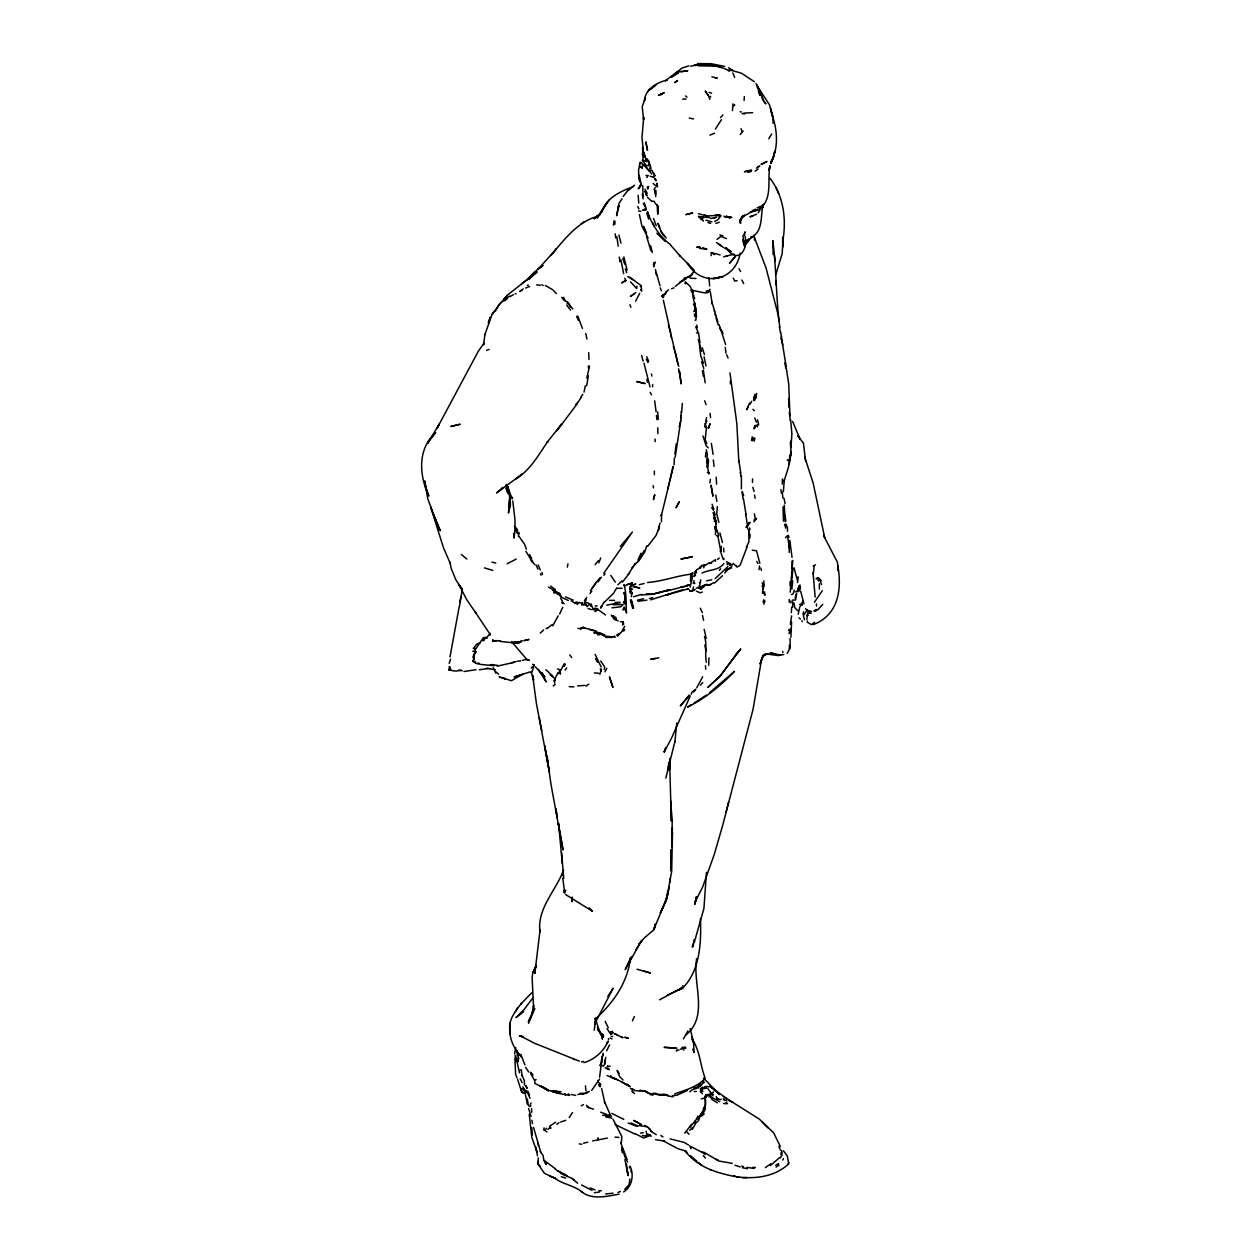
<?xml version="1.0" encoding="UTF-8"?>
<svg xmlns="http://www.w3.org/2000/svg" width="1260" height="1260" viewBox="0 0 1260 1260"><rect width="100%" height="100%" fill="white"/><g stroke="black" fill="none" stroke-linecap="round" stroke-linejoin="round"><path stroke-width="1.5" d="M656.082 411.799L654.68 400.837M790.083 638.505L790.24 647.971L787.138 653.42M704.844 423.486L706.451 427.597L705.159 439.677L706.75 443.551M789.264 602.327L789.264 599.366M611.998 1118.234L606.233 1116.895L606.249 1115.368L602.626 1115.273M662.933 295.486L661.516 296.336L665.831 293.155L662.933 295.486L662.917 297.722L663.957 296.1M672.367 827.71L671.848 847.46L672.21 821.016L670.603 800.809M681.282 411.233L680.857 419.092L680.935 416.02M693.268 583.522L694.055 580.639M769.876 165.785C767.482 178.605 771.703 194.371 763.591 204.955M517.214 1055.612L517.23 1050.997M669.8 878.992L669.721 882.929M461.585 670.367L455.474 671.076L449.253 670.131L449.269 666.556M631.307 596.831L632.268 592.342L631.276 593.87L630.472 586.262L632.536 582.719L626.803 584.735L631.307 583.663M790.965 446.969L791.91 434.038L790.681 420.037M514.899 530.539L515.025 520.096L512.773 500.96M568.26 1093.79L569.851 1095.412L557.66 1093.255L549.013 1090.341L540.509 1085.726M595.46 1020.049L595.476 1018.143L595.24 1022.285M669.564 762.41L669.454 769.939L669.958 758.236M624.85 604.138L625.401 598.563M655.578 190.197L655.499 194.528L654.916 190.622M782.287 484.092L782.381 479.005M531.736 992.786L520.758 1004.11L521.483 1003.259C515.387 1011.197 507.433 1020.82 510.095 1031.657L510.048 1028.412C509.008 1038.319 513.828 1048.162 520.159 1055.47M608.533 1039.642L608.564 1038.539M509.922 1033.909L510.048 1028.412M732.47 110.581L732.989 103.997L734.848 105.084L733.084 106.139M621.369 1142.851L621.778 1136.41L613.132 1119.431M652.585 386.836L652.664 384.489M787.405 531.279L787.516 527.704L785.894 524.018M674.116 464.861L674.352 458.089M790.209 592.168L792.776 560.432M708.687 665.233L708.955 657.925M720.988 549.313L720.893 551.88L718.011 536.744M789.264 648.947L789.39 645.277M656.791 186.779L656.917 183.283L657.594 186.653M743.116 499.149L742.108 492.172M629.48 1167.973L629.543 1166.587M783.358 491.636L784.287 479.792M509.182 506.41L508.505 513.009L509.292 503.764M779.011 321.316C776.097 294.383 776.192 267.404 772.821 240.55L773.136 254.425M494.109 665.752L480.895 664.445L475.603 663.248L472.862 661.264L474.374 658.76L473.366 657.815L473.697 654.759L475.414 651.625M534.965 967.365L534.823 973.492L540.115 929.455L539.973 932.069C536.823 908.554 555.865 890.773 563.598 870.156M642.175 160.178L646.396 165.721L648.616 165.532L648.821 161.422L647.073 158.76M676.809 723.004L674.951 741.352L665.816 778.16M790.902 637.198L791.579 621.967M514.584 1053.769L515.828 1047.58M597.98 1080.497L597.901 1081.946L600.721 1084.34L600.138 1086.908M745.101 236.329C748.251 250.331 737.462 264.82 726.169 247.858L730.674 251.858M638.143 195.253L638.788 203.096M789.248 464.121L791.327 451.962M795.485 598.878L795.611 596.767L795.627 599.933L792.367 600.169M813.298 574.229L814.054 566.244M572.087 898.238L571.867 901.829L572.166 896.994M789.217 552.4L789.248 541.595L790.256 547.029M791.989 561.094L792.319 568.78M711.128 255.654L711.317 252.598L720.137 254.914M642.773 185.645L642.978 196.639M682.778 988.769L682.983 985.667M752.456 482.407L752.582 478.926M554.605 682.999L554.809 679.99L553.676 680.872M562.763 878.031L564.637 892.521M706.451 662.335C704.403 653.767 707.537 645.01 704.434 636.536M749.857 538.052L750.109 534.46M790.13 455.726L788.634 466.657L783.956 481.493M791.312 612.659L791.69 607.084M459.616 605.619L462.42 588.499M658.334 206.073L657.72 214.31L657.169 204.876L657.405 205.789L654.554 202.514M717.349 506.599L716.798 514.111L718.861 522.38M630.378 593.413L629.795 587.459M807.376 620.849L807.282 622.22L811.487 624.613L814.653 622.251M614.817 224.28L615.038 221.366M705.458 457.097L705.836 452.214M738.832 461.869L736.832 423.565L729.965 372.865M509.67 497.038L508.977 505.78L509.67 499.921M773.057 123.212L772.947 116.534L770.506 108.439L772.758 117.526M770.868 163.264L771.041 161.091L770.616 162.713M690.07 587.16L692.228 578.671L692.008 574.135L693.079 573.725M702.34 1093.759L700.906 1091.585L701.143 1088.829L705.899 1086.466L708.923 1086.876M791.217 446.733L791.28 440.323M506.142 484.407L508.016 493.684L505.827 488.171M643.151 165.296L641.671 167.722L639.45 166.824L638.552 170.005L638.914 179.251L640.111 182.243M769.23 170.226L769.624 166.367M594.122 1030.286L595.791 1020.506L594.972 1024.159M708.545 460.12L707.821 467.933L708.876 474.012M791.894 589.05L792.713 581.017M783.437 1150.789L787.327 1156.003L788.728 1163.846C773.75 1177.895 752.031 1179.439 733.651 1176.289C714.499 1172.335 697.284 1166.65 684.716 1150.585M651.814 174.037L646.222 167.296L646.396 165.721M599.855 674.32L601.508 669.06M557.66 1093.255L553.172 1091.113M514.93 530.428L514.096 538.115L513.56 533.468M756.614 393.482L756.158 397.64L754.299 400.507L754.96 394.317L753.574 399.688M715.523 560.007L715.381 561.251L714.94 560.054L711.223 562.322M700.418 582.246L700.702 579.82M797.47 582.561L798.147 576.781M575.284 603.241L577.474 604.012L577.678 602.296L575.977 602.059L575.284 603.241L571.19 600.799M515.088 1055.203L516.001 1060.589M675.218 457.128L680.841 420.178L679.203 426.667M806.809 619.353L807.329 615.022M780.932 1154.601L781.184 1152.49M550.683 586.042L555.03 589.444L553.298 589.932L554.589 592.106L559.66 595.145L560.763 597.051L568.355 600.469M618.172 208.861L618.802 203.789L621.983 198.859M645.293 161.185L646.128 159.579L647.955 160.965M759.055 569.662L759.544 565.992M604.17 1065.172L605.84 1057.376M604.296 669.564L604.658 666.839L600.736 661.091M693.189 946.638L694.165 939.614M763.828 604.217L764.899 600.862L763.166 602.185L763.749 599.744M754.331 441.158L754.803 437.897M613.431 225.162L614.077 220.72M692.559 294.777L696.055 310.716L695.961 319.977L695.016 320.229M544.383 1173.296L537.847 1163.689L538.351 1157.94M709.884 482.895L710.404 479.351M667.642 770.506L668.902 762.111M700.497 567.976L701.741 565.425L705.127 565.015L700.717 566.465L699.3 567.693L700.497 567.976L696.859 569.504L693.898 576.529L695.536 575.284M706.608 417.627L705.616 421.123M792.949 568.465L790.996 587.286M620.392 621.763L622.849 621.668L622.566 625.149M762.851 205.916C760.473 216.562 763.135 232.501 750.551 237.526L752.267 236.581L751.054 237.73M764.363 595.035L765.356 594.783L762.709 591.853L763.954 580.939M484.942 334.215L483.572 344.767L484.045 343.208L478.359 351.162L437.141 428.116L439.346 423.99L427.723 443.284L434.117 433.786L433.094 435.314M763.182 589.428L764.048 584.089L762.016 586.309M508.945 508.788C514.096 507.418 503.417 472.342 509.465 492.282M625.18 608.643L622.96 610.013L624.141 606.91L626.567 613.069C625.59 603.383 626.881 593.933 623.952 584.514M790.099 420.336L788.76 384.363L786.413 368.739M704.734 1110.784L705.458 1106.469M690.511 581.49L690.748 573.804M788.098 1163.957L788.855 1162.507M489.967 635.182L490.25 633.433L487.21 636.93L484.801 637.654L482.848 640.867M589.554 366.125L586.798 378.126M769.372 169.69L769.986 166.21M701.111 587.097L698.859 588.294L700.749 589.129L701.111 587.097L707.159 584.325M617.558 210.467L616.612 215.728L618.912 206.089M544.084 1127.889L543.769 1129.669L547.013 1131.937M757.323 426.935L757.717 424.762M584.073 392.017L585.317 385.765M667.233 894.191L667.847 890.788M567.346 567.142L567.961 563.834M780.98 339.365L781.531 336.452M639.45 166.824L639.655 165.8M682.385 403.342L681.628 412.492M741.431 488.911L741.4 475.603M751.511 440.559L752.22 436.858M459.821 602.233L460.94 596.531M559.645 613.982L562.732 607.304M669.391 887.008L666.209 900.632L660.272 912.87L662.382 908.869M533.957 664.965L532.57 670.714M752.724 440.827L753.338 437.834M667.816 488.817L669.202 482.643M596.578 1017.922C613.951 1001.968 627.795 981.871 630.441 957.962M756.205 425.155L754.331 428.636M701.993 1089.065L702.182 1088.152L706.451 1087.916L701.993 1089.065L702.828 1091.475M781.846 1151.104L782.019 1154.916L780.271 1157.877M713.034 512.773L716.042 521.026L715.444 534.649M629.701 961.585L630.346 958.482L628.992 963.617L630.835 957.521L628.724 963.79L631.071 957.301L625.212 969.601L641.23 941.157L635.843 950.04M646.742 545.785L644.837 551.864L638.253 561.645M674.761 742.25L674.951 741.352M802.289 605.273L801.99 602.579L803.344 600.799M695.693 326.797L698.512 333.081L700.009 342.799M689.362 589.869L690.212 591.334L692.291 591.082L693.567 586.892M450.812 669.249L449.253 670.131L449.915 667.091M736.832 1177.297L737.698 1176.856M647.75 546.21L656.161 535.279L659.201 527.152M640.237 942.779L641.938 940.433L638.804 944.417L644.317 937.913L653.53 930.116L666.619 898.742L671.674 871.447L672.494 832.214M449.977 656.995L459.286 606.233M658.444 530.617L659.468 525.924M754.913 425.439L753.952 428.605M809.156 613.368L809.581 611.462M562.18 875.117L563.062 871.148M588.42 605.005L587.16 606.737L585.112 602.847L586.624 597.334M703.726 567.803L704.151 565.929L707.632 563.803M530.948 1102.894L529.893 1106.611L530.98 1105.87M775.813 274.617L782.192 253.575L783.09 237.935L782.602 241.857C786.697 220.295 783.862 196.009 769.986 178.337M673.029 466.389L669.706 480.848M629.701 588.782L631.937 583.112M536.413 965.774L532.775 972.799L532.145 977.508L533.563 1007.606L533.673 1005.37L531.736 1014.316L532.381 1012.772L528.318 1021.734L531.405 1016.174M696.607 896.506L695.221 901.908L702.592 887.072L714.184 854.705L722.689 825.347L753.055 709.301L761.796 657.956L765.513 654.082L762.426 656.933L760.032 664.067L763.402 655.342L766.899 653.814L763.15 655.074L768.521 654.034L766.852 654.05L778.617 655.594M484.753 334.955L492.077 314.339L500.393 303.235L509.528 296.084M802.982 614.219L803.565 611.887M692.323 1129.401L696.166 1122.565C700.607 1120.849 698.497 1114.375 703.395 1112.8L704.907 1106.705M728.122 804.226L728.579 802.462L725.981 812.353M524.522 1085.175L524.286 1080.56L522.144 1075.363M518.301 536.335L519.246 532.775M666.619 898.742L668.335 892.237M692.244 947.142L693.252 943.283M700.906 1091.585L700.78 1089.144L702.182 1088.152M666.052 899.01L666.918 895.892M674.887 453.883L676.21 444.055M673.297 466.751L661.279 515.938L661.469 514.474L661.5 521.703M773.514 157.154L771.466 161.469C778.286 148.05 777.404 131.875 773.073 117.936L773.341 119.48L769.513 104.832L757.827 87.05L761.859 94.831L757.827 87.05M808.243 611.525L807.061 615.573L808.4 615.226M706.781 420.982L704.623 426.919L706.451 427.597M819.315 589.082L819.394 583.726M536.146 965.365L535.075 968.924L535.957 966.64M706.765 467.208L707.915 458.498M794.273 590.121L793.107 593.933L791.359 594.499M744.093 100.516L744.329 96.595M708.781 427.943L710.105 423.706L708.104 428.211M795.721 596.767L796.698 593.633L795.375 597.272M603.76 602.296L600.862 608.249M721.523 546.273L720.263 551.848M694.244 942.48L703.915 908.507L706.466 872.377M702.702 676.73L696.748 687.692M694.433 1122.833L697.883 1116.155M699.253 586.231L700.402 582.687L699.379 582.561M790.571 629.275L789.169 633.575L791.217 628.992M648.664 186.464L647.813 189.047L647.231 186.795M790.351 624.346L791.626 615.904M699.52 1084.75L700.119 1086.246L699.52 1084.75L697.41 1087.065L693.756 1088.325M449.174 663.343L450.56 659.216M639.466 163.706L640.379 162.256L641.781 162.682M650.601 166.588L649.782 168.982L650.963 168.572L648.821 161.422M658.46 527.94L660.114 523.042M690.291 695.851L671.485 738.25L664.099 752.173L665.816 747.558M664.414 751.653L665.737 747.778M558.196 615.809L552.778 625.779M558.085 672.494L554.778 679.014M771.23 163.186L772.994 158.287M789.453 458.75L790.855 452.025M449.253 670.131L450.277 667.312M582.608 602.469L581.632 604.989L585.679 604.784M665.611 900.569L661.658 910.508M655.31 262.111L654.05 265.577L653.688 262.726M598.878 562.842L600.673 557.928M567.047 303.975L567.693 302.258L563.582 299.974L561.724 297.25M749.857 404.428L751.763 401.279M635.638 301.203L639.718 293.281M744.628 233.242L745.148 231.871L743.967 234.848M588.373 375.716L586.624 385.765M537.611 1162.933L538.209 1161.452M534.161 969.35L532.775 972.799M798.178 614.234L799.769 606.942L801.943 603.461M749.527 402.995L746.77 409.768L748.409 406.303M640.332 186.685L641.466 183.96M594.783 1023.703L613.163 988.139L607.808 996.471M528.538 1023.293L534.87 1008.52M691.22 694.197L692.212 691.882L694.733 690.228L693.551 691.945L695.819 689.078M743.164 130.993L740.187 134.521M747.054 547.06L740.25 564.858L738.407 566.543M619.353 633.433L616.707 635.135L617.573 636.095L622.125 631.291L624.629 626.251M521.278 1090.183L522.884 1092.814L525.703 1092.215M608.092 1041.091L607.21 1043.091L607.745 1041.626C603.886 1051.328 593.964 1059.928 583.963 1062.605M599.602 1077.19L601.713 1060.652L600.831 1063.976L601.918 1062.149M705.931 1095.539L705.505 1097.964L706.655 1095.791L713.443 1094.294M740.14 253.166C735.604 281.122 701.962 288.162 687.487 263.387M632.41 1020.868L634.378 1016.505M564.244 663.689L560.858 670.21L557.424 668.902M630.158 591.916L630.567 591.034M638.048 559.802L641.072 553.25M655.027 926.966L653.53 930.116M564.26 666.367L565.331 664.099M473.996 658.933L472.862 661.264L475.54 661.831M782.744 1160.05L783.437 1158.649M604.973 671.879L606.769 668.273M684.716 1133.197L691.567 1124.266M623.353 604.107L620.865 606.784L611.966 607.808M788.571 630.583L789.201 629.307M628.094 964.246L631.638 957.143L628.126 964.136M547.88 1129.464L550.541 1126.912M606.627 1050.793L609.588 1044.886M474.217 651.278L483.352 637.576L484.801 637.654M572.465 1112.58L569.221 1117.62M687.897 1030.916L683.408 1038.949M700.528 1090.026L701.143 1088.829M602.122 211.806C606.123 197.662 620.959 191.284 633.433 186.496M517.577 1007.606L515.529 1011.528M644.254 550.541L637.859 561.582L634.095 565.551M746.345 547.281L748.928 541.863L748.755 530.838M580.639 629.496L581.301 628.283M597.366 1082.214L591.68 1090.404M607.808 1065.645L607.273 1066.637L610.076 1066.291M495.274 311.267L498.944 304.778L506.756 296.163M654.019 189.724L655.216 187.504M768.789 138.695L771.671 134.032M715.412 129.055L721.397 119.716M710.167 1169.8L710.829 1169.957M638.946 188.559L640.442 185.866M697.252 1119.148C702.182 1112.501 707.884 1105.114 704.671 1096.405M558.731 673.817L559.802 670.383M623.7 631.134L624.661 629.465M584.419 600.815L585.648 598.721M744.14 235.447L744.755 234.407M705.899 1086.466L705.065 1087.38M609.383 199.694L597.114 217.838M638.127 188.811L640.474 184.952M629.638 572.859L622.424 582.073M703.19 1108.91L705.537 1105.083L705.017 1099.775M560.117 426.447L561.74 423.817L547.045 442.496L547.753 441.551C538.445 454.923 530.491 469.996 516.08 478.769L522.065 474.185L496.534 492.928L502.976 487.399L501.133 489.683M798.572 591.664L800.557 588.467M705.238 1097.523L705.789 1094.798L711.805 1094.042L712.955 1095.885M595.366 583.364L591.649 588.83M607.021 202.198L599.665 214.074L594.122 218.516L599.697 214.515L596.248 217.523L598.059 216.2C577.348 221.524 564.055 240.172 550.604 255.575L556.4 248.913L537.91 269.309L543.013 265.387L534.208 272.191L527.011 279.736M665.122 293.8L666.54 291.595M473.351 656.192L475.603 652.68L474.752 650.506M598.421 1080.828L599.524 1079.127M578.308 401.798L581.49 396.932M564.401 892.08L565.661 890.158L564.322 892.978L564.07 890.363M785.547 537.878L786.665 536.177M702.04 1088.325L700.78 1089.144M628.267 574.434L635.276 563.267M714.562 517.088L713.633 517.955L714.924 520.412L714.168 521.545L716.042 521.026L716.137 524.38M603.871 575.363L605.036 573.631M614.345 591.743L616.896 587.932M758.173 212.798L760 210.121M581.002 396.947L582.813 394.317M746.172 527.389L749.653 522.459L746.424 526.932M603.792 573.253L632.394 532.051L620.251 546.478M595.775 583.49L590.389 590.83M597.98 581.978L601.335 577.19M746.345 527.026L749.983 522.506L748.188 523.735M704.986 1098.121L706.655 1095.791M556.952 430.762L577.316 403.609M430.841 438.669L434.889 433.141M597.508 217.602L600.784 213.145L598.972 215.381M623.18 196.465L628.22 189.977M599.539 634.772L597.665 634.63L598.862 633.024L604.044 636.016L615.242 637.166L614.313 636.016M565.094 670.052L566.685 667.926M736.281 654.097L720.137 676.053L708.057 687.173L720.137 676.053L740.801 648.916L736.281 654.097L739.699 650.16M473.366 657.815L474.233 656.68L473.319 656.933M589.963 593.57L591.775 591.239M494.959 310.653L492.077 314.339M822.308 590.72L814.433 602.248M709.742 290.257L707.931 292.572L704.466 292.871L690.874 290.036L694.055 296.242M815.881 610.738L816.858 609.478L813.96 610.706M753.889 521.798L756.583 518.395L754.157 520.38L755.244 518.332L754.362 513.875M762.914 205.38L762.583 207.427L759.701 209.144M689.141 695.126L680.321 705.962L688.322 696.827M796.997 591.853L800.525 586.624L798.084 588.231L798.1 590.499L795.375 591.98M744.502 245.81L752.047 236.691M631.811 568.213L632.74 567.095M532.697 998.125L524.239 1009.355L516.017 1017.56L523.624 1011.78M595.082 564.653L598.374 560.684M595.917 582.734L600.075 577.741M681.55 987.289L679.502 989.746L680.652 988.533L659.641 999.778M555.03 589.444L554.589 592.106M695.615 570.953L694.323 572.481L696.654 572.764M693.772 271.688L691.015 274.932L679.581 282.303M709.348 290.068L710.026 289.264M743.652 244.093L746.55 240.723L743.589 243.621M432.448 436.433L435.692 432.668M531.248 668.068L532.271 666.871M504.063 298.919L507.544 294.966L537.138 271.877L528.775 279.452L529.61 278.602M646.758 177.487L647.64 176.51M622.188 630.882L622.96 630.016M722.515 575.694L714.388 583.128M822.748 604.375L818.197 609.399L814.417 611.336M724.658 572.985L727.697 569.63L731.273 568.055M617.731 207.333L619.18 205.742M435.503 432.81C417.186 449.206 419.249 475.555 428.825 496.062L425.234 485.21L425.659 487.399L424.746 480.91L427.738 498.598L436.354 522.144M714.53 514.568L713.664 515.513L715.113 515.041L714.215 511.576M685.865 1035.011C708.923 1016.332 692.575 984.028 696.544 959.443L696.481 958.718M700.702 1083.757L699.379 1085.159L701.395 1085.332L703.505 1081.678L703.836 1082.891L703.301 1080.387M719.334 570.323L720.736 568.827M763.891 204.089L758.756 207.994L759.969 206.719L757.102 207.868M575.568 404.68L578.088 402.019M779.278 1157.893L770.348 1165.579M720.484 117.558L722.988 114.912M600.548 607.273L602.312 605.414M700.387 685.078L702.749 682.621M689.724 1130.299L692.386 1127.574M695.079 589.523L690.212 591.334M640.363 286.65L641.277 285.736L629.732 277.184M683.188 280.303L675.297 286.351M727.792 566.638L715.192 578.623M673.832 75.175L681.817 68.15L688.889 65.819M710.073 1094.294L711.191 1093.223L707.852 1088.577M690.118 1127.212L695.032 1120.928M544.367 1130.362L546.556 1128.251M761.323 208.498L762.977 206.923M600.437 214.121L594.184 218.705L600.043 214.326M683.707 987.005C700.292 969.318 701.3 941.708 700.434 918.54M540.241 633.134L543.706 629.89M591.019 603.697L593.224 609.651L594.893 608.076L596.894 608.596L594.877 611.478L598.453 609.84L605.524 614.959M798.084 588.231L800.005 586.435M628.519 190.433L634.552 185.22M680.495 586.971L685.818 586.341L687.235 585.002M617.872 584.766L621.999 580.923M493.258 640.348L492.66 640.899L492.644 639.875L493.936 640.757M603.682 602.878L614.061 592.783M650.711 599.823L682.542 589.727M677.864 71.19L665.39 80.797L667.154 80.073C656.885 82.42 645.309 88.972 644.474 100.627L645.325 97.618L642.222 106.69L643.577 119.747L643.702 117.212L641.986 137.435L643.891 156.76L642.584 147.546L643.057 160.493M807.376 609.808L803.313 615.636L804.541 619.794M798.714 586.12L800.116 584.908M553.203 686.038L555.203 684.306M701.41 1116.281L704.072 1114.013L703.395 1112.8M665.91 292.084L668.619 289.8M723.933 563.488C718.499 570.89 709.112 569.299 702.025 573.127M756.598 214.232L749.873 216.814L752.944 215.98M556.873 1124.361L559.03 1122.597M600.185 1083.631L598.563 1084.955L599.413 1085.947M689.74 1091.837L692.244 1089.774L698.859 1087.569L697.41 1087.065M504.599 300.778L507.245 298.62M584.01 603.729L585.112 602.847M606.69 605.162L613.809 603.839L621.967 604.595M765.403 1167.611L770.726 1163.783M755.118 171.265L758.032 168.998M577.71 1094.515L584.136 1093.475L580.025 1093.318M560.606 1173.233L571.898 1178.399L577.663 1183.203M547.218 628.425L552.337 624.472M580.986 224.044L583.774 221.886M520.096 291.438L522.223 289.8M709.412 692.811L734.485 671.344C720.909 685.629 705.269 698.339 687.566 707.096L691.378 704.639M623.653 1191.928C632.079 1186.967 634.205 1174.745 630.126 1166.272M624.771 1189.314L629.055 1184.715L629.937 1178.982M521.609 283.768L530.224 277.279M586.058 686.149L588.766 684.101M662.618 295.502L664.855 293.832M700.749 589.129L704.183 586.577M635.875 292.509L630.457 296.431L633.906 294.052M717.46 559.44L719.318 558.101M586.183 1093.507L589.192 1091.333M555.628 1122.266L549.722 1126.109M519.577 291.517L523.152 288.965M700.34 1088.719L702.544 1087.144M725.65 570.874L728.217 569.063M731.887 566.638L727.115 569.552M613.447 1032.649L611.226 1034.177L612.549 1031.247L610.738 1034.239L610.942 1031.641L609.919 1033.279L607.021 1028.585M692.701 274.129L689.913 276.853L684.149 278.098M776.034 1167.138L779.074 1165.091M682.762 280.933L686.054 278.743L684.4 278.555M692.575 572.749L690.307 574.261C676.352 575.93 662.098 581.458 647.609 582.466M706.167 1096.027L707.837 1094.657M711.9 1093.05L713.633 1091.932M693.866 703.269L706.356 695.158M745.148 242.125L749.18 238.99L743.305 242.361M558.149 594.437L559.597 593.539L561.409 596.641M717.113 239.4L720.83 236.376L726.437 238.597M583.096 1094.278L587.16 1091.916M678.305 73.017L671.218 77.254L679.502 71.694L687.803 70.718L681.046 71.788M642.852 210.31L645.073 208.987L646.207 209.869L642.852 210.31L646.254 209.081L644.301 202.766M725.65 344.516L719.145 324.702M756.378 168.053L759.78 166.084L757.638 166.745M625.889 280.492L621.81 282.807L625.889 280.492L624.755 278.224M538.303 1145.718L538.209 1142.6M775.735 1165.185L778.475 1163.641M509.953 296.651L513.371 294.714M581.222 1105.823L583.412 1104.595M644.317 160.681L645.435 160.067M714.672 221.476L718.011 219.634L720.925 215.728L718.861 216.846M720.074 1099.791L721.208 1099.177M577.474 604.012L579.758 602.469L582.136 603.603M516.206 559.062L507.197 563.787M757.118 209.554L751.023 211.869L755.496 210.562M600.106 1065.629L601.508 1064.889L599.933 1064.905M632.583 585.601L635.764 583.931L630.472 586.262M698.418 213.712L707.443 216.011L720.342 215.066M667.406 995.101L681.581 988.549L674.557 991.651M487.352 637.891L483.982 638.867L483.998 640.553M510.41 498.566L512.663 497.432M713.491 582.687L709.994 584.766L706.387 585.191M733.651 1176.289L734.801 1175.722L733.792 1176.021M751.59 211.9L741.289 217.397L744.487 215.255L740.061 220.138L742.99 216.011L739.809 222.327L740.47 219.839L740.502 223.461L740.25 221.366L740.486 222.437M813.125 565.992L815.503 564.842M717.696 215.507L719.161 214.814M692.291 591.082L694.559 590.011M650.333 1135.449L643.702 1138.016L635.749 1134M696.166 588.278L700.812 586.498M733.95 254.095L726.075 256.237M752.488 210.562L755.575 209.207M489.778 665.296L491.558 664.54L498.015 665.469M690.637 66.166C703.064 63.992 718.594 64.087 729.556 71.3M686.983 589.381L688.306 588.83L666.288 595.082M687.346 1090.451L677.029 1095.16L672.462 1095.838M658.444 95.162L664.24 92.767L660.618 94.264M696.055 310.716L693.882 311.582L695.536 307.928L693.409 304.211M611.226 615.085L612.234 616.219L613.51 615.699L616.25 619.983L618.124 620.881M514.048 662.382L497.149 666.162M708.955 1096.925L710.089 1096.483L719.775 1101.76M709.915 135.103L714.562 133.276M598.012 608.958L593.224 609.651M647.782 1134.866L644.899 1135.985L642.348 1135.465M647.53 1092.152L650.491 1094.515L654.46 1093.759L660.082 1095.318L663.154 1094.137L667.359 1094.783M744.566 241.873L747.999 240.424L743.495 241.999M530.035 671.895L514.096 677.061L522.9 674.179L511.371 680.731L499.244 676.809M702.403 592.058L700.355 592.846L696.465 591.208M697.804 63.583L711.16 63.724L724.705 66.418M546.115 628.551L547.706 627.952M657.326 593.224L670.273 589.696M648.616 165.532L649.987 165.013M525.514 288.052L529.578 286.524M702.198 585.979L706.403 584.419M617.951 1192.417L620.456 1191.487M758.929 209.774L751.023 211.869M486.628 350.311L489.116 349.398M716.341 531.421L717.255 531.09L715.932 527.53M671.564 288.713L673.99 287.847M639.277 584.719L644.159 583.49M715.963 223.366L719.271 222.264M479.367 669.8L487.762 668.462L495.259 669.753M560.7 1121.998L565.756 1120.329M649.357 598.595L652.664 597.508M522.585 660.287L525.562 659.531L529.373 660.429M479.902 643.041L476.926 644.002L473.319 648.443L475.745 648.553M681.172 587.506L690.275 584.624L685.818 586.341M680.337 1049.123L685.849 1048.068L681.943 1047.548L685.487 1047.091M522.884 1092.814L524.396 1092.357M518.899 641.781L514.836 642.994L511.418 642.427L519.719 642.505L518.017 642.553M527.357 285.327L528.302 285.043M633.559 596.736L641.812 594.342M701.316 1098.893L704.765 1097.964M619.022 1194.181C606.879 1196.228 591.696 1200.307 581.301 1191.519M463.932 671.517L475.997 669.721M723.524 256.898L727.429 255.827M666.351 591.097L679.518 587.727M716.436 529.168L715.082 529.531L714.656 526.617L716.2 526.979M747.574 171.281L751.684 170.195L747.652 172.179L751.165 171.454M706.025 291.186L707.978 290.682M661.768 591.853L652.207 594.31L641.576 594.941M511.623 662.713L515.923 661.61M713.585 217.854L716.783 217.035M694.008 65.174L698.938 63.913M523.924 640.741L529.027 639.466L524.554 640.427M726.799 1103.728L723.524 1103.476M746.566 171.234L744.44 171.754L750.566 170.321M668.477 589.869L652.727 594.216L646.538 593.822M637.387 600.185L643.561 598.784M665.894 595.082L669.659 594.232M477.13 663.5L479.131 663.059M799.58 604.485L801.691 604.012M583.49 1143.182L587.727 1142.222M581.443 1061.897L583.333 1061.487M659.216 95.02L661.988 94.437M592.61 1140.93L607.399 1138.063M706.639 580.828L711.742 579.773M496.755 640.584L492.66 640.899L497.779 640.741M640.615 1133.181L643.293 1132.661M708.955 563.551L711.632 563.047L708.435 563.015M713.633 517.955L715.601 517.577M715.9 217.523L710.687 218.484M658.807 657.83L650.633 659.295L655.531 658.46M520.238 1070.039L521.325 1069.85L522.002 1075.914M674.588 1093.948C685.141 1090.042 697.536 1087.144 705.159 1078.198C700.213 1065.487 700.04 1050.588 692.197 1039.232L693.095 1042.036L691.992 1037.059M549.848 1128.298L551.061 1128.094M638.048 601.272L646.9 600.122M747.495 528.428L748.723 530.082L748.944 535.027M709.758 217.665L698.418 216.389M624.897 602.359L623.511 602.563L625.165 599.744L625.244 596.389L623.527 592.83L624.771 592.547L625.558 603.949M584.971 685.377L577.663 685.897M644.332 166.036L646.175 165.769M601.508 1064.889L600.516 1065.031L603.619 1066.228M594.373 1192.732L599.445 1192.023M535.248 1079.773L536.114 1079.662M705.364 585.238L710.593 584.53M699.631 246.944L696.591 247.338L700.213 247.385M783.736 654.586L779.814 654.727M624.755 609.494L626.299 609.304M729.556 563.551L727.004 563.866L727.477 564.716M520.695 640.978L522.428 640.773M650.491 1094.515L653.121 1094.924L649.924 1093.286M651.404 170.525L648.916 170.793L644.254 164.871L640.206 163.076L639.324 165.989L640.127 166.966M517.261 661.248L520.868 660.854M698.497 65.867L715.397 66.087M605.698 1193.929L613.069 1193.22M580.813 627.842L583.978 627.559L581.805 627.543M571.898 1178.399L574.387 1180.006M703.93 217.46L698.985 217.618M620.203 604.58L612.738 604.69M737.147 280.728L734.674 281.027L733.304 278.113M612.171 637.434L605.682 637.371M676.951 1048.1L664.099 1047.328L675.376 1048.178M678.951 1049.958L676.289 1050.115L676.777 1051.218M682.668 99.193L686.086 98.989M694.165 1091.538L696.418 1091.396M716.483 1099.13L719.208 1099.161M660.082 1095.318L665.485 1095.034M743.731 113.116L752.63 112.676M521.105 642.159L514.836 642.994L500.409 641.45M583.978 627.559L582.75 627.606L584.955 627.905M789.768 460.199L787.279 460.247L789.059 460.735M614.99 602.453L620.235 602.343M614.549 600.39L609.478 600.327M742.376 1177.722L746.928 1177.643M639.151 1125.653L647.372 1126.724L651.562 1131.448M737.604 1177.297L738.99 1177.297M716.499 535.721L718.814 535.705L717.255 531.09M715.255 78.088L717.287 78.073L711.884 76.797M617.227 588.326L622.156 588.31M485.919 668.493L489.683 668.509M645.986 175.502L648.254 175.502M729.272 565.157L730.91 565.189M595.208 605.902L597.193 605.934M633.481 279.988L627.858 276.664M585.286 628.22L595.76 630.851L597.665 634.63M593.476 1109.209L587.097 1106.91M577.93 628.441L579.805 628.519M569.189 686.668L573.93 686.873M715.774 214.924L718.657 215.066M638.505 211.113L640.915 211.255M690.149 278.176L695.945 278.507M594.31 672.934L598.658 673.234M780.869 655.2L770.112 652.743L775.609 654.287M726.358 217.004L731.84 217.445L725.839 216.373L730.091 218.011L726.595 216.295M614.99 1137.119L618.943 1137.433M536.665 284.918L540.398 285.248M624.078 585.443L625.937 585.616M653.326 1093.176L656.051 1093.428M498.314 640.773L500.566 640.994M634.489 1090.514L639.859 1091.05M752.976 1167.248L755.465 1167.532M598.878 1190.558L601.303 1190.81M600.721 1112.202L607.037 1114.564M630.961 1122.975L637.985 1126.078M515.072 293.753L516.206 293.895M556.684 593.192L559.597 593.539L548.415 587.034M699.615 248.377L706.907 249.275L702.67 247.684M579.191 1143.891L581.805 1144.222M667.942 1095.35L655.389 1093.9M532.555 664.303L534.319 665.154M742.03 113.557L744.723 113.936M696.528 332.798L698.512 333.081M611.147 1036.334L612.596 1036.539M762.709 591.853L764.757 592.168M740.155 111.746L741.368 111.935M754.047 1168.445L746.991 1167.358M711.916 221.933L705.836 220.138M523.247 1036.681L519.466 1036.067L522.585 1036.633L520.034 1035.72L534.634 1043.311L579.301 1061.125M723.256 1098.925L724.453 1099.13M707.332 472.453L709.348 472.784M633.119 586.94L639.828 588.042L635.119 586.64M524.664 1089.837L521.561 1088.483L523.688 1089.207M561.173 1091.9L553.266 1090.561L556.652 1091.727M667.28 1095.822L672.95 1096.814M742.471 1167.768L747.432 1168.65M458.687 670.052L462.152 670.682M689.251 118.094L693.535 118.928M702.182 217.507L703.584 217.775M732.265 1163.358L718.657 1160.98L704.167 1152.333L702.529 1152.585L689.834 1146.033L691.015 1148.821M762.269 593.051L764.631 593.523M472.705 651.247L476.327 651.956M581.6 1185.03L591.995 1190.385M525.735 659.169L528.806 659.815M571.473 1094.515L575.678 1095.397M719.901 235.006L722.878 235.651M605.115 1067.803L608.643 1068.574M647.545 1134.268L650.144 1134.835M717.066 66.229L714.892 65.725L721.712 67.63M652.712 201.096L654.586 201.521M607.084 1075.552L614.943 1079.08M491.92 562.117L495.81 563.031M694.606 307.393L695.646 307.629M573.19 600.091L565.394 596.925M809.235 612.864L811.125 613.305L809.534 612.549M515.734 642.001L518.632 642.694M630.441 1088.404L634.095 1089.664M646.364 1133.89L651.42 1136.095M752.236 550.242L756.488 550.73L759.859 563.236M651.751 201.348L647.435 197.285M732.501 565.015L726.39 561.645M637.04 969.255L650.459 972.988L643.372 970.956M644.506 1090.829L646.978 1092.105M501.858 677.848L505.276 678.825L503.228 678.116M724.311 247.936L731.147 251.512L725.839 248.283M741.652 1166.099L743.542 1166.666M811.566 611.494L806.841 610.281L805.597 608.659M561.283 1176.745L565.724 1178.084M484.47 567.882L492.786 570.418M650.05 176.195L653.893 177.392L653.499 176.101M734.99 1165.248L740.203 1166.902M685.676 1150.978L677.659 1148.584L663.169 1140.804L664.414 1141.087L655.594 1139.67M549.848 1176.21L555.613 1178.431L545.076 1173.674M704.466 215.066L707.443 216.011M588.089 608.548L591.334 609.604M707.962 222.563L710.53 223.382M557.676 1092.436L559.55 1093.05M711.601 93.224L709.049 92.358M589.68 629.48L596.925 631.685L593.822 632.882L598.862 633.024M630.583 588.467L632.63 589.176M610.297 1117.352L606.249 1115.368L606.233 1116.895M617.431 1034.775L614.565 1033.783L623.007 1037.689L621.07 1036.886M561.645 602.8L564.212 603.697M715.9 1159.231L718.405 1160.113M586.388 602.485L588.908 603.383L590.783 606.123M565.645 1174.824L557.692 1170.776M723.413 1099.744L725.067 1100.358M606.485 1068.622L609.494 1069.756M628.173 1123.022L637.009 1126.424M646.002 1092.215L648.916 1093.349M608.407 1114.801L611.51 1116.25M590.216 1187.975L595.067 1189.944M610.108 1038.067L612.061 1038.901M514.285 641.655L515.907 642.348M630.031 1086.671L621.668 1081.915M635.26 1134.189L615.132 1124.582M727.555 1103.587L725.981 1102.358M670.163 1138.898L684.007 1142.347L688.669 1145.088M599.256 632.52L604.832 635.024M644.915 160.634L646.837 161.847M612.738 1077.583L617.463 1079.741M702.356 219.933L700.607 219.145L701.111 217.696L703.411 221.083M573.379 1059.125L574.544 1059.676M614.439 1078.15L629.842 1086.278L627.464 1084.167M714.404 254.63L711.317 252.598M611.84 1113.415L623.779 1119.337M582.671 1192.401C574.04 1185.188 562.212 1184.384 553.802 1177.47M656.271 1134.63L650.822 1131.338M631.906 1091.365L634.489 1093.585M550.084 674.793L553.99 677.943M545.297 285.484L552.415 289.532L556.479 293.564M714.924 520.412L716.042 521.026M812.653 624.204L813.393 624.629C838.357 614.817 841.995 589.822 837.884 565.882L838.152 570.685L837.506 562.433L824.339 536.965L823.93 535.075L824.749 537.91L813.188 483.21L804.557 456.592M723.319 247.401L716.546 242.55M684.716 283.075L686.023 283.831M546.005 1088.813L534.838 1083.411L534.87 1081.064L530.617 1073.331M644.663 1125.432L646.915 1126.786M670.399 244.503C659.657 236.628 651.987 224.611 647.498 212.105M551.155 1090.735L553.093 1091.884M544.273 1088.231L548.604 1090.845L539.973 1085.962M780.097 1149.813L781.153 1150.443M541.816 284.728L543.17 285.563M723.398 1096.483L759.213 1119.022L768.253 1127.842L762.347 1122.093M717.334 1102.831L711.931 1099.492L709.915 1095.444M754.346 81.695L741.51 73.237L729.083 69.631L732.91 70.513L728.548 67.725M648.837 1128.22L650.128 1129.039M685.346 281.767L690.039 286.272L693.284 292.635M555.313 1169.233L561.409 1173.217M696.748 1161.043L690.307 1155.83L692.811 1158.176M545.942 669.737L552.809 676.21M726.516 1098.484L709.695 1086.057L719.57 1094.562L703.553 1078.087M526.034 1091.365L523.861 1089.853L525.94 1092.735M723.901 216.169L725.76 217.492M660.823 1135.465L662.949 1136.977M597.398 1029.766L600.154 1031.83M597.602 1139.056L598.469 1139.701L598.075 1137.796M718.657 243.999L721.114 245.857M705.08 1154.538L702.261 1151.955M714.294 1089.9L716.845 1091.853M799.029 617.872L800.431 618.975M685.597 95.965L687.031 97.099M461.349 554.495L466.877 559.046M555.345 1168.744L544.21 1160.428L546.131 1164.429L543.721 1159.877L543.154 1155.656L540.241 1151.498M698.26 1162.334L701.599 1165.169M764.332 1124.046L773.624 1132.803L780.066 1145.923M535.264 666.855L544.966 676.966M496.078 671.958L498.645 674.226M540.43 672.934L543.958 676.321L542.241 672.919M653.152 183.424L655.924 185.976M779.326 1148.002L779.357 1145.734L779.845 1148.443M821.221 580.624L818.197 577.6L816.102 578.797L817.409 578.198L818.528 581.002M694.039 582.766L694.906 583.616M679.423 255.307L694.228 270.191M656.838 233.257L665.28 241.479M752.96 409.342L754.299 410.681M623.038 1079.993L619.621 1076.623L617.101 1070.401L619.148 1073.425M662.917 234.581L666.272 237.998M797.816 610.769L794.887 607.761L793.926 602.926M736.312 566.024L737.273 567.016L733.068 563.362M533.059 1074.985L530.397 1072.276L531.83 1074.386M586.404 1105.256L588.892 1107.823M589.16 907.783L592.373 911.232L565.457 894.442M610.549 1075.678L612.391 1077.678M511.733 641.828L526.318 658.838M680.29 256.268L670.509 244.96M708.183 447.867L706.041 445.473L702.97 435.944M686.369 1131.37L688.968 1134.268M514.442 526.192L517.167 529.247L518.049 533.831M615.289 582.104L610.753 575.442M660.965 231.178L664.823 236.297M537.847 1163.689L540.383 1166.587M516.553 1051.297L521.262 1056.731M703.316 1155.578L705.364 1158.066M644.254 164.871L646.222 167.296M530.46 559.361L534.901 564.795M639.434 214.562L641.907 226.012L648.081 237.998M685.818 1150.931L687.503 1153.073M566.827 305.329L570.497 310.023M570.591 307.377L567.693 302.258L572.812 309.046M599.272 1031.531L603.54 1037.311L600.28 1032.775L602.327 1036.996L597.46 1027.467L599.602 1031.578L595.24 1018.269M726.059 1099.948L726.847 1100.988M716.137 1096.657L717.932 1099.051M519.151 536.602L524.617 544.367L526.302 549.25M566.338 1175.218L567.299 1176.525M755.874 83.538L757.276 85.491M531.405 560.511L532.917 562.637L530.633 558.117M654.428 178.495L656.066 180.779L655.405 178.589M569.772 654.901L571.646 657.547M476.075 613.337L466.673 599.587L458.703 584.167L462.404 589.916L455.789 579.694L451.127 568.276L449.993 562.133L450.387 563.755L443.441 547.627L430.699 507.071L435.55 520.38M694.008 297.407L694.764 298.494M538.351 669.312L546.163 681.912L541.942 673.139M536.224 565.157L537.91 569.142M562.889 602.28L560.794 598.563M525.64 1067.393L528.696 1071.961M608.312 1027.766L605.194 1021.435M474.784 611.368L489.274 633.134M524.916 1064.905L520.805 1054.352M525.892 551.297L530.728 559.172M495.794 673.123L493.243 667.706M711.664 507.528L713.365 510.221M540.241 569.898L538.178 564.905M612.234 616.219L614.155 619.306L616.25 619.983L615.683 617.038M620.566 1142.521L627.039 1159.216M595.523 658.744L597.665 662.366M522.884 1086.844L525.026 1090.593M758.268 90.578L759.969 95.508L757.748 86.404M738.99 268.695L740.565 271.451M651.782 170.1L655.058 175.959L653.42 172.951M756.788 561.409L758 563.582M640.773 289.658L641.623 291.186L641.277 285.736M646.285 359.273L648.065 362.502M520.207 1078.781L522.16 1082.686M563.535 297.407L565.598 301.219M650.207 392.364L651.562 394.852M644.994 189.142L647.199 193.379M741.872 280.051L743.668 283.563M527.105 1088.01L525.798 1085.443L526.774 1088.278M753.685 235.463L766.143 268.286L778.255 315.378L779.877 327.411M610.407 1115.116L604.406 1101.46M529.641 554.542L531.704 558.747M625.385 1157.389L627.622 1161.988M710.341 96.248L710.687 96.973L708.703 96.358L709.963 99.335M643.372 203.459L644.915 206.656M792.619 421.407L800.068 439.173L797.737 435.582L803.439 443.173L805.597 461.207M683.014 1048.289L683.881 1050.1M721.444 330.057L723.067 333.522M723.145 559.251L721.114 553.219M647.167 195.694L644.947 190.937L646.427 195.473M700.324 608.202L702.324 612.612M637.765 206.514L638.914 209.05M713.869 509.371L712.058 504.252M576.576 316.355L578.434 320.434M661.673 233.021L658.019 223.335L659.468 227.808M512.206 498.802L506.93 485.352M434.574 517.939L439.173 529.562M530.003 1098.358L526.759 1090.656M641.466 185.173L639.088 175.219M660.177 287.863L661.437 290.745M652.649 222.532L654.271 226.264M630.866 601.209L632.693 608.423M540.871 1152.617L533.547 1127.448M655.389 269.53L660.004 285.736M726.658 354.737L728.059 358.029M600.28 668.855L601.288 671.202M732.8 72.907L734.659 77.317M776.034 187.378L778.696 193.646M762.158 582.797L763.623 586.53M554.967 679.061L555.44 680.164M716.074 317.898L718.2 324.986M715.019 314.323L715.507 315.536M646.096 159.484L643.592 152.271L645.104 156.964M643.734 226.186L646.49 232.864M646.758 356.753L648.664 361.384M631.197 600.626L632.426 603.603M434.606 517.718L440.307 530.712L432.716 512.773M650.002 386.82L643.986 363.226M754.724 417.942L756.441 422.21M564.023 1174.21L564.59 1175.643M531.058 672.021L533.641 680.211L532.649 675.376L536.382 703.301L549.376 771.892L544.698 745.762L548.194 765.009L546.934 755.969L551.077 784.87L563.047 849.98L558.306 823.142L558.936 826.891M703.789 368.518L701.663 361.667M515.891 1075L516.994 1077.804M630.52 281.862L636.757 288.587L636.851 286.303M515.466 527.924L516.947 533.059M577.757 316.039L582.419 328.387M564.968 1093.743L565.551 1095.271M601.13 666.981L595.13 654.349M742.77 239.809L744.817 246.818L742.896 235.841M692.811 1049.186L694.055 1052.462L693.551 1042.367L690.181 1028.664M625.322 268.947L626.708 272.648M519.482 1072.89L515.86 1056.636M521.735 1092.263L517.545 1079.206M528.066 1091.459L529.515 1095.35M653.578 218.516L656.24 225.745M655.547 272.286L656.633 275.279M819.756 579.616L821.583 584.656M801.911 620.707L802.274 621.684M742.266 491.683L743.668 495.574M629.969 304.731L630.882 307.298M622.849 621.668L623.7 624.047M704.702 400.822L706.057 404.68M673.265 346.421L674.384 349.682M436.889 523.719L439.047 530.003M624.913 1156.964L622.125 1147.592M537.028 1152.05L531.799 1137.339L529.231 1114.265M622.771 258.3L624.708 264.206M650.885 250.74L646.522 236.045M643.151 361.132L641.608 355.588M528.586 1108.485L531.122 1116.407M641.797 166.462L642.411 168.43M647.609 211.79L649.026 216.279M646.726 213.066L648.648 219.098M627.07 270.081L623.889 256.914M698.213 339.57L701.584 351.382M499.48 676.825L499.732 677.628M800.667 591.192L803.959 603.886M784.602 524.333L785.799 528.176M702.292 347.713L704.403 354.532M703.442 363.211L700.702 355.666L699.473 344.689M793.989 567.788L797.596 580.891M788.366 535.279L788.996 537.39M752.834 487.273L754.094 491.526M624.897 1159.389L628.063 1175.58L627.37 1170.981M632.914 606.8L630.299 599.886L631.323 599.902L633.622 608.06M719.964 327.931L720.688 330.498M741.101 128.583L741.982 131.638M663.374 300.258L668.698 323.962M554.116 593.208L553.298 589.932M650.617 245.653L652.286 252.504M540.603 573.725L540.997 575.174M719.933 532.98L722.484 542.509M710.293 291.784L712.309 304.07L711.963 302.211L717.838 322.15M507.213 486.612L508.505 491.495M604.957 1103.414L601.634 1088.545M756.693 84.987L757.481 88.042M749.558 527.909L749.999 529.625M705.789 1094.798L706.057 1095.822M618.943 235.006L620.928 243.133M757.481 419.832L758.662 424.73M760.851 568.055L761.434 570.433M696.733 325.096L697.363 327.679M786.208 366.723L781.751 339.586M706.214 638.473L704.167 629.26M706.309 449.741L707.348 454.246L706.639 462.751M787.547 536.067L789.469 548.336M746.282 517.435L747.652 527.058M743.573 499.338L746.109 514.978M678.526 368.755L679.644 373.653M621.668 1147.781L622.267 1150.459M653.42 264.301L654.034 266.962M740.219 472.594L741.069 476.312M651.42 374.015L651.908 376.11M791.264 454.797L790.335 442.276M702.513 615.478L703.584 620.33M585.711 333.538L586.924 339.019M527.247 1104.075L524.727 1090.924M784.791 362.88L785.941 368.377M704.072 356.785L705.994 365.967M702.371 370.991L703.49 376.362M678.715 366.424L668.493 324.576L670.714 332.782M789.799 540.383L792.02 557.298M542.052 572.418L542.477 574.56M632.205 1089.207L632.709 1091.774M703.363 370.125L705.159 382.804M725.288 347.303L725.949 353.084M677.801 364.124L674.951 351.304M531.877 1120.235L532.523 1123.573M536.445 1150.27L535.894 1147.45L537.453 1155.719M704.812 644.962L705.962 650.916M784.051 498.33L785.059 503.622M714.357 310.322L714.593 311.582M541.706 730.642L539.233 717.538M754.519 495.007L755.149 498.298M780.633 332.168L782.759 345.334M527.278 1098.862L528.476 1105.886M779.341 326.434L780.46 332.561M713.081 454.372L711.365 443.363M560.054 671.501L560.511 674.1M715.774 495.07L716.877 501.433M694.339 314.149L694.733 316.449M615.195 233.825L615.762 237.935M621.857 1149.592L622.361 1152.727M642.332 194.04L643.104 198.938M813.062 572.623L815.157 597.082M785.201 521.75L784.255 505.197M670.966 334.546L671.47 338.074M780.869 489.526L781.357 493.006M626.377 1163.563L627.842 1174.162M646.931 379.102L647.356 382.221M623.653 273.704L620.897 259.859M723.807 558.385L723.98 559.629M653.184 485.698L653.467 487.919M556.636 813.739L555.991 808.841L557.156 817.866M789.311 412.351L789.736 415.611M775.199 261.403L774.16 253.024M754.267 237.148L754.63 240.077M619.274 257.072L619.857 261.733M740.817 473.146L738.801 460.483M656.444 415.453L656.98 419.785M785.122 515.434L785.815 521.215M782.728 651.357L782.854 652.475M710.089 413.406L710.577 417.643M561.566 852.154L563.74 878.283M716.625 484.155L716.184 477.162M708.876 277.783L709.663 285.91M713.349 460.026L714.042 466.389M782.271 492.172L782.885 497.983M558.542 823.189L562.306 863.714M700.466 1090.53L700.623 1092.168M745.589 513.938L745.826 516.49M730.249 381.229L730.485 383.859M657.673 411.894L658.35 419.281M585.459 1085.805L585.869 1090.546M631.102 1170.052L631.291 1172.367M531.799 1127.794L532.366 1134.992M616.896 236.833L618.172 246.125M532.098 670.887L532.177 672.068M669.627 762.016L671.344 821L671.218 807.755M705.474 665.784L705.71 669.249M515.608 1074.244L514.915 1058.431M671.281 854.8L670.966 849.76L671.17 871.148L671.233 851.917L671.312 857.477M670.934 806.179L671.265 811.566M655.042 439.015L655.2 441.646M588.373 365.873L588.483 368.03M783.027 506.93L783.468 521.167M723.649 548.147L723.838 551.974M754.126 397.058L754.299 400.507M816.417 603.997L816.511 606.139M788.618 398.428L788.949 407.248M588.703 352.674L588.956 359.478M694.811 302.699L696.559 316.953M646.254 1131.244L646.317 1132.708M518.207 1055.045L518.317 1058.179M775.64 280.57L775.75 284.697M792.587 601.619L792.745 607.21M531.578 1108.658L531.673 1112.296M657.783 427.801L657.862 433.676M655.673 190.638L655.72 196.654M654.349 471.114L654.381 474.673M790.855 600.957L790.87 602.878M790.083 581.648L790.099 585.805M672.336 832.765L672.336 834.041M604.863 1060.022L604.879 1064.369M642.616 153.925L642.6 155.374L642.82 148.176L642.616 153.925M509.875 1024.916L509.78 1027.782L510.221 1022.868L509.875 1024.916M518.584 1057.896L517.939 1061.55L518.584 1057.896M602.17 1057.03L601.492 1060.715L603.272 1053.502L602.17 1057.03M655.168 924.431L654.271 928.651L655.168 924.431M696.544 896.758L694.827 904.365L696.591 896.695M774.695 151.436L773.451 156.571L774.695 151.436M654.255 496.251L653.404 499.7L654.822 494.708L654.255 496.251M489.746 318.685L488.376 323.19L490.203 317.3L489.746 318.685M677.785 504.504L676.053 507.812L679.376 501.685L677.785 504.504M708.088 95.303L705.364 91.208L708.088 95.303M735.1 256.725L729.572 263.183L735.1 256.725M648.443 90.704L655.688 85.192L648.443 90.704M675.801 81.79L674.651 82.593L677.549 80.593L675.801 81.79M764.332 162.713L761.087 164.414L767.009 161.469L764.332 162.713M692.559 212.987L686.054 214.578L692.559 212.987M459.916 424.321L450.985 426.4L459.916 424.321M722.705 276.664L713.255 278.57L722.705 276.664M685.503 558.117L680.872 559.062L692.37 556.762L685.503 558.117M645.246 1091.034L639.859 1090.451L645.246 1091.034M641.261 382.599L636.647 381.575L645.12 383.575L641.261 382.599M626.708 1037.736L624.787 1037.264L628.394 1038.256L626.708 1037.736M732.753 1102.28L728.878 1100.405L732.753 1102.28M637.261 1122.361L633.638 1120.408L641.513 1124.707L637.261 1122.361M603.036 1035.2L601.288 1033.342L603.713 1035.972L603.036 1035.2M765.733 103.698L763.576 101.288L761.418 94.61L762.615 99.13L765.733 103.698M611.462 682.936L609.446 676.888L612.927 687.456L611.462 682.936M601.571 1035.043L602.406 1038.839L601.571 1035.043M647.467 150.224L645.892 142.175L647.467 150.224M680.888 381.465L679.345 371.023L681.124 383.906L680.888 381.465M712.325 492.14L711.034 485.179L712.908 496.204L712.325 492.14M782.744 246.881L782.68 237.463L782.744 246.881"/></g></svg>
